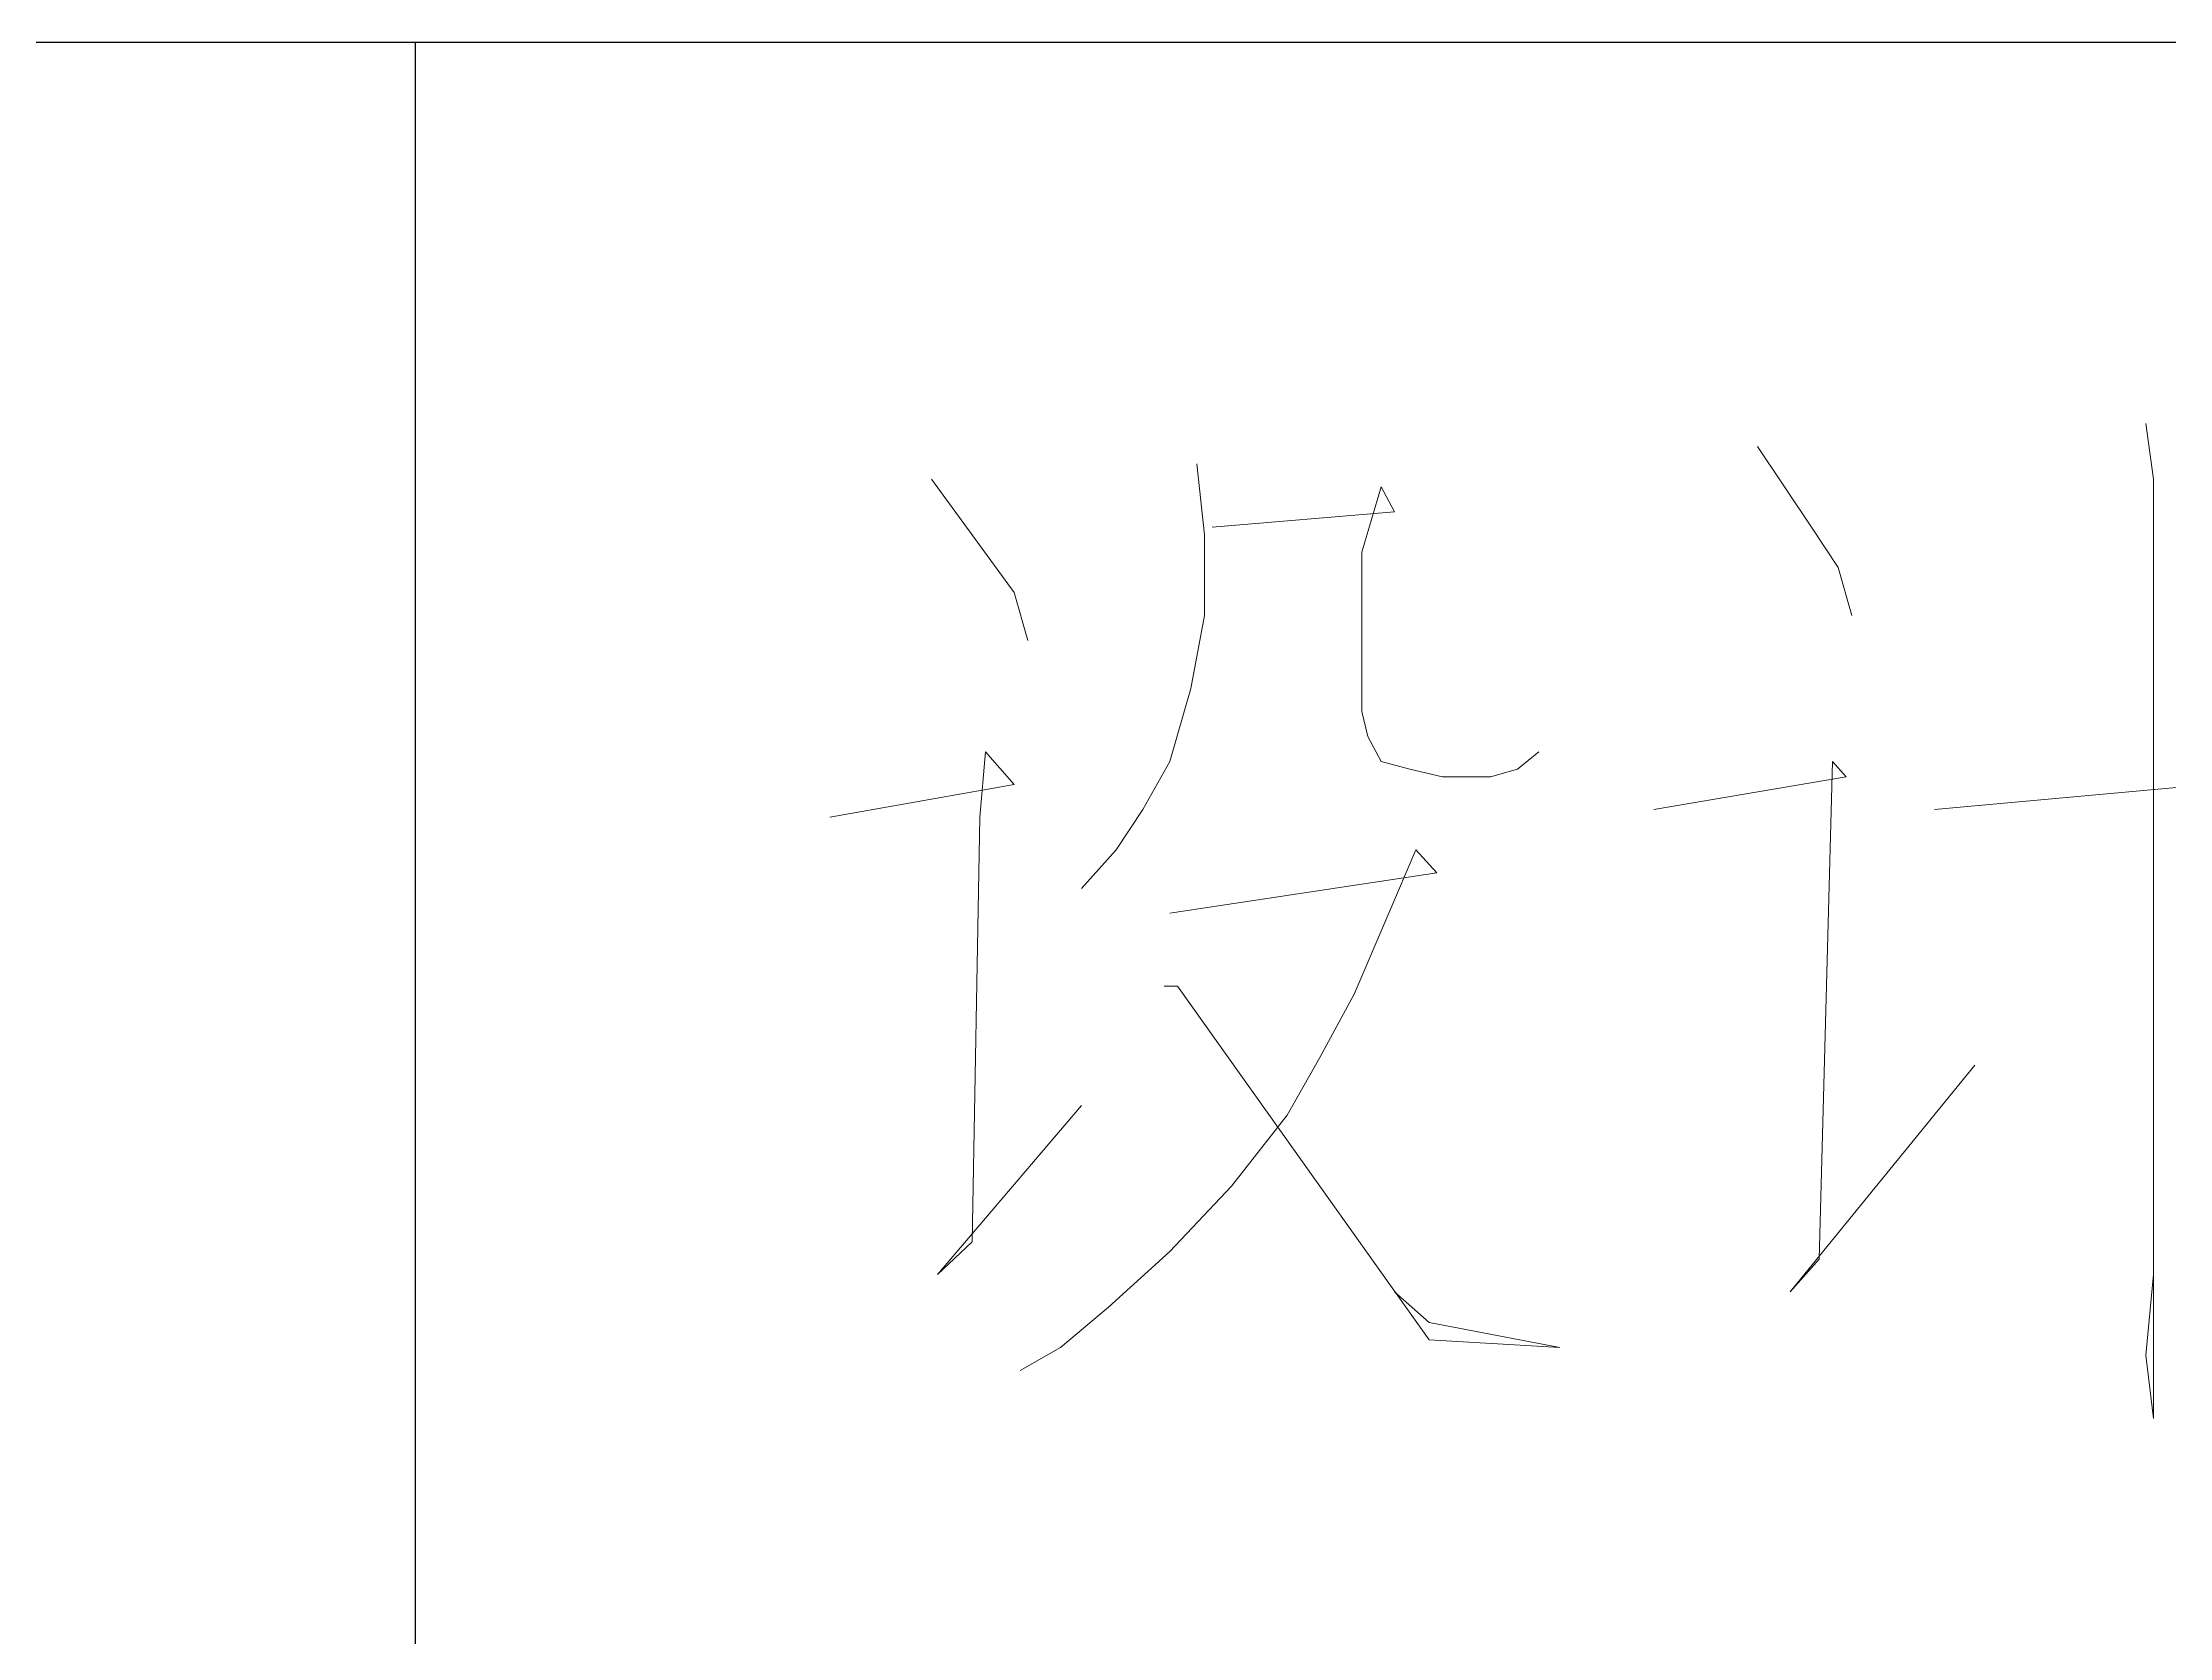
# Model space of a CAD drawing. Header units: millimetres. Extents: x 272502 to 382320, y 153465 to 264763.
# Drawn here: x 331169 to 332037, y 156639 to 157290 of the extents above; entities that cross this region are included whole.
import ezdxf

# ---------------------------------------------------------------- set-up
doc = ezdxf.new("R2010")
doc.units = ezdxf.units.MM
doc.header["$LTSCALE"] = 1000
doc.styles.get("Standard").update_dxf_attribs({"font": 'txt', "bigfont": 'gbcbig.shx'})

# ---------------------------------------------------------------- blocks, each defined once
blk = doc.blocks.new('GEDI_TQ_2012')
at = {"color": 2}
for p, q in [((0, 28), (-180, 28)), ((-135, 0), (-135, 28))]:
    blk.add_line(p, q, dxfattribs=at)
at = {"color": 7, "lineweight": 0}
for points in [[(-127.9371, 26.445), (-127.9057, 26.2176), (-127.9057, 22.3828), (-127.9371, 22.6416), (-127.9057, 22.971)], [(-129.5211, 26.3509), (-129.3016, 26.0215), (-129.1918, 25.8568), (-129.1369, 25.6608)], [(-131.811, 26.2803), (-131.7796, 25.9902), (-131.7796, 25.6608), (-131.8345, 25.3628), (-131.9208, 25.0648), (-132.0306, 24.8687), (-132.1404, 24.7041), (-132.2815, 24.5472)], [(-132.8932, 26.2176), (-132.556, 25.7549), (-132.5011, 25.5588)], [(-131.7483, 26.0215), (-131.0033, 26.0843), (-131.0582, 26.1862), (-131.1366, 25.9196), (-131.1366, 25.6922), (-131.1366, 25.4961), (-131.1366, 25.2687), (-131.1131, 25.1667), (-131.0582, 25.0648), (-130.9405, 25.0334), (-130.8072, 25.0021), (-130.6112, 25.0021), (-130.5014, 25.0334), (-130.4151, 25.104)], [(-133.3088, 24.8374), (-132.556, 24.9707), (-132.6736, 25.104), (-132.6971, 24.8374), (-132.7285, 23.1043), (-132.8697, 22.971), (-132.2815, 23.6611)], [(-129.9446, 24.8687), (-129.1604, 25.0021), (-129.2153, 25.0648), (-129.2702, 23.0337), (-129.3878, 22.9004), (-128.635, 23.8258)], [(-128.7997, 24.8687), (-126.9882, 25.0334), (-127.098, 25.0648), (-127.3254, 25.0021)], [(-131.9208, 24.4453), (-130.8307, 24.61), (-130.917, 24.7041), (-131.0268, 24.4453), (-131.1679, 24.1159), (-131.3091, 23.8571), (-131.4424, 23.6219), (-131.6698, 23.3317), (-131.9208, 23.0651), (-132.1717, 22.8377), (-132.3678, 22.673), (-132.5325, 22.5789)], [(-131.9443, 24.1473), (-131.8894, 24.1473), (-130.8621, 22.7044), (-130.3289, 22.673), (-130.8621, 22.7749), (-131.0033, 22.9004)]]:
    blk.add_lwpolyline(points, dxfattribs=at)
blk.add_text('334455', height=0.0001).set_placement((-127.9057, 24.95))

msp = doc.modelspace()

# ---------------------------------------------------------------- block references
at = {"xscale": 100, "yscale": 100, "zscale": 100}
msp.add_blockref('GEDI_TQ_2012', (344821.08, 154490.47), dxfattribs=at)

doc.saveas('drawing.dxf')
